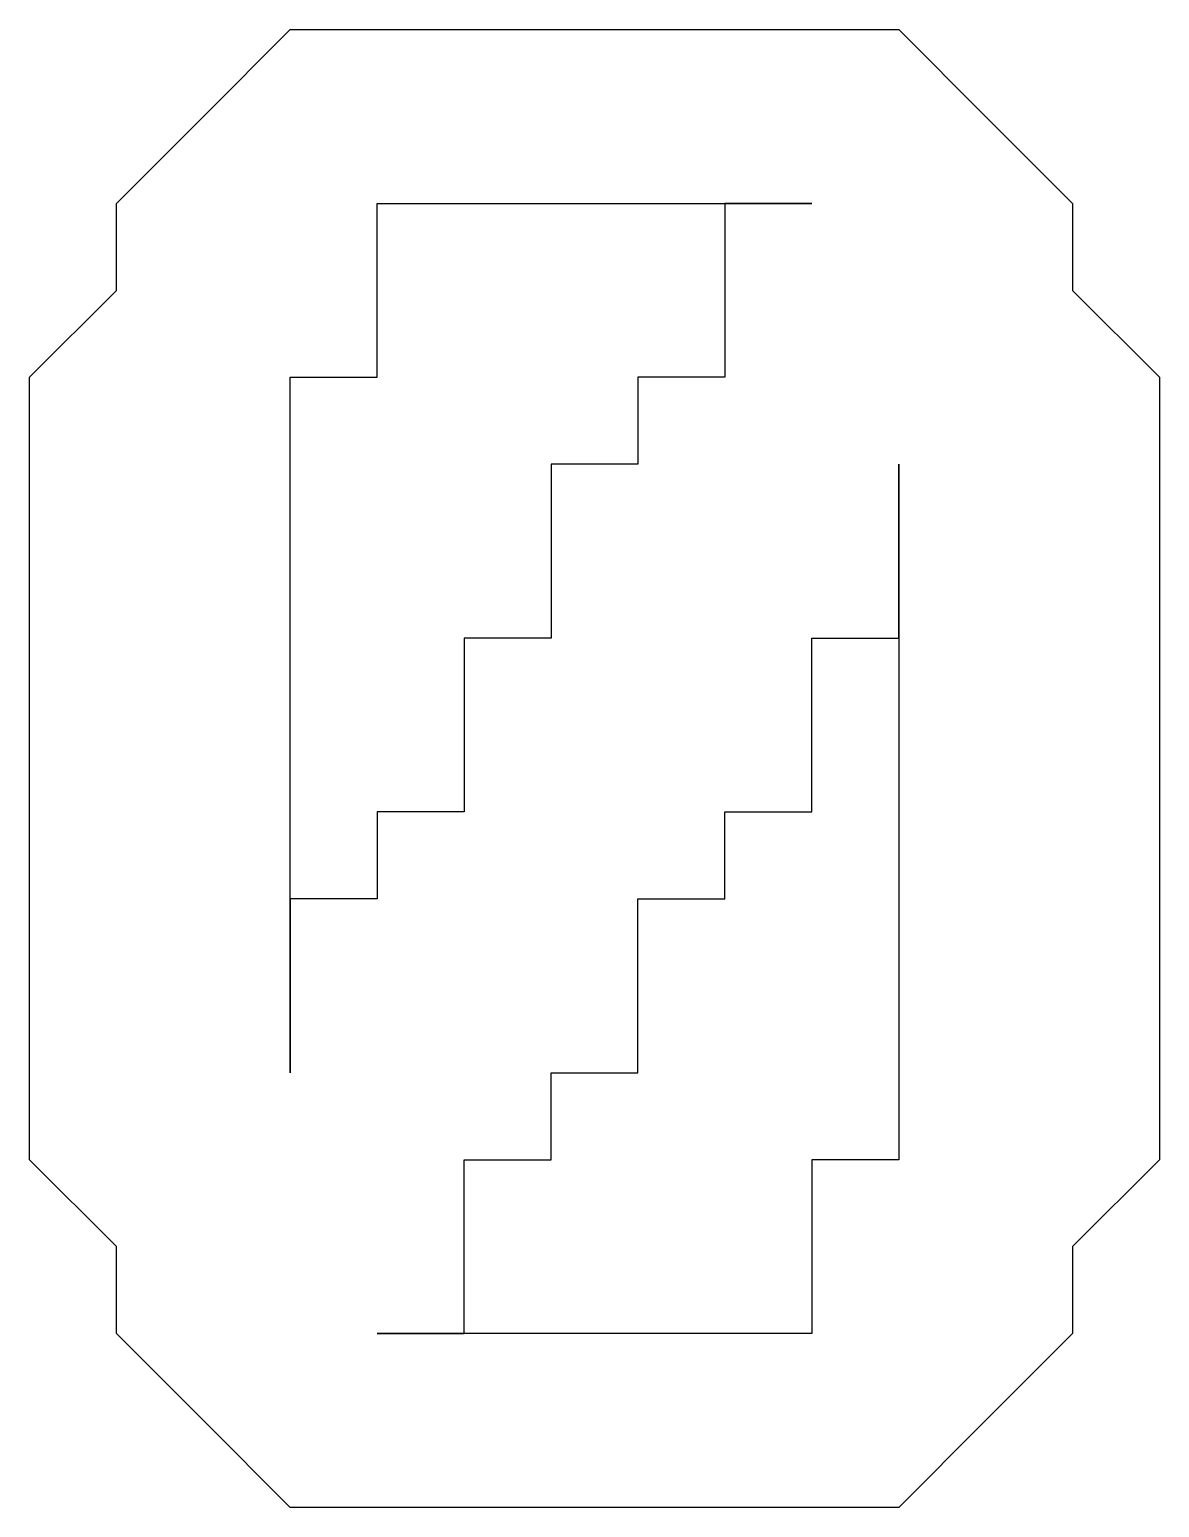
# Model space of a CAD drawing. Extents: x -31 to 31, y -86 to 20.
# Drawn here: x -11.8 to -4, y -85.66 to -75.46 of the extents above; entities that cross this region are included whole.
import ezdxf

# ---------------------------------------------------------------- set-up
doc = ezdxf.new("R2010")
doc.units = 0

msp = doc.modelspace()

# ---------------------------------------------------------------- linework, layer by layer
at = {"layer": 'M1_Neg'}
msp.add_lwpolyline([(-11.8, -77.858), (-11.2, -77.2579), (-11.2, -76.6579), (-10.6, -76.058), (-10, -75.4579), (-9.4, -75.4579), (-8.8, -75.4579), (-8.2, -75.4579), (-7.6, -75.4579), (-7, -75.4579), (-6.4, -75.4579), (-5.8, -75.4579), (-5.2, -76.058), (-4.6, -76.6579), (-4.6, -77.2579), (-4, -77.858), (-4, -78.4579), (-4, -79.058), (-4, -79.6579), (-4, -80.2579), (-4, -80.858), (-4, -81.4579), (-4, -82.058), (-4, -82.6579), (-4, -83.2579), (-4.6, -83.858), (-4.6, -84.4579), (-5.2, -85.058), (-5.8, -85.6579), (-6.4, -85.6579), (-7, -85.6579), (-7.6, -85.6579), (-8.2, -85.6579), (-8.8, -85.6579), (-9.4, -85.6579), (-10, -85.6579), (-10.6, -85.058), (-11.2, -84.4579), (-11.2, -83.858), (-11.8, -83.2579), (-11.8, -82.6579), (-11.8, -82.058), (-11.8, -81.4579), (-11.8, -80.858), (-11.8, -80.2579), (-11.8, -79.6579), (-11.8, -79.058), (-11.8, -78.4579), (-11.8, -77.858)], close=True, dxfattribs=at)
at = {"layer": 'M1_Pos_ind'}
for points in [[(-10, -77.858), (-9.4, -77.858), (-9.4, -77.2579), (-9.4, -76.6579), (-8.8, -76.6579), (-8.2, -76.6579), (-7.6, -76.6579), (-7, -76.6579), (-6.4, -76.6579), (-7, -76.6579), (-7, -77.2579), (-7, -77.858), (-7.6, -77.858), (-7.6, -78.4579), (-8.2, -78.4579), (-8.2, -79.058), (-8.2, -79.6579), (-8.8, -79.6579), (-8.8, -80.2579), (-8.8, -80.858), (-9.4, -80.858), (-9.4, -81.4579), (-10, -81.4579), (-10, -82.058), (-10, -82.6579), (-10, -82.058), (-10, -81.4579), (-10, -80.858), (-10, -80.2579), (-10, -79.6579), (-10, -79.058), (-10, -78.4579), (-10, -77.858)], [(-9.4, -84.4579), (-8.8, -84.4579), (-8.8, -83.858), (-8.8, -83.2579), (-8.2, -83.2579), (-8.2, -82.6579), (-7.6, -82.6579), (-7.6, -82.058), (-7.6, -81.4579), (-7, -81.4579), (-7, -80.858), (-6.4, -80.858), (-6.4, -80.2579), (-6.4, -79.6579), (-5.8, -79.6579), (-5.8, -79.058), (-5.8, -78.4579), (-5.8, -79.058), (-5.8, -79.6579), (-5.8, -80.2579), (-5.8, -80.858), (-5.8, -81.4579), (-5.8, -82.058), (-5.8, -82.6579), (-5.8, -83.2579), (-6.4, -83.2579), (-6.4, -83.858), (-6.4, -84.4579), (-7, -84.4579), (-7.6, -84.4579), (-8.2, -84.4579), (-8.8, -84.4579), (-9.4, -84.4579)]]:
    msp.add_lwpolyline(points, close=True, dxfattribs=at)

doc.saveas('drawing.dxf')
